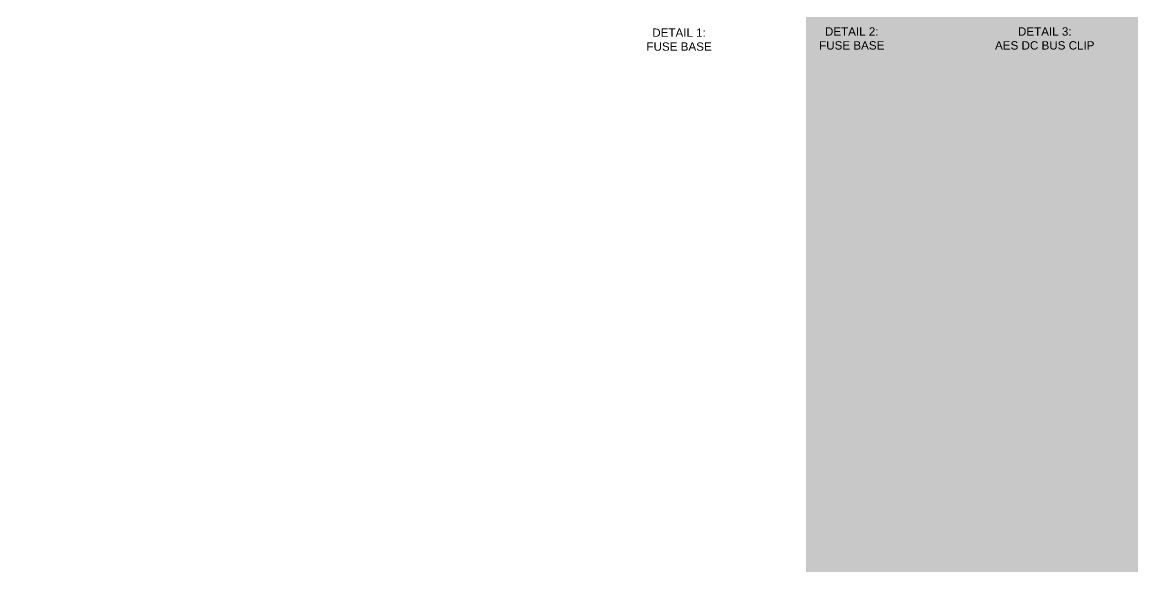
# Model space of a CAD drawing. Header units: feet. Extents: x -13743 to 68376, y -48 to 67763.
# Drawn here: x -343.3 to -209.9, y 63056.4 to 63121.7 of the extents above; entities that cross this region are included whole.
import ezdxf
from ezdxf.enums import TextEntityAlignment as Align

# ---------------------------------------------------------------- set-up
doc = ezdxf.new("R2018")
doc.units = ezdxf.units.FT
doc.header["$MEASUREMENT"] = 0
doc.layers.add('G-ANNO-TEXT', color=1, linetype='Continuous')
doc.layers.add('XREF', color=7, linetype='Continuous')
doc.styles.add('NEI-A', font='arial.ttf')
doc.styles.get("Standard").update_dxf_attribs({"font": 'arial.ttf'})

# ---------------------------------------------------------------- blocks, each defined once
blk = doc.blocks.new('DETAIL_TITLE')
at = {"style": 'NEI-A', "flags": 8}
blk.add_attdef('#', text='', height=0.2, dxfattribs=at).set_placement((0.5922, -0.5109), align=Align.MIDDLE_CENTER)
at = {"lineweight": 30, "flags": 104}
blk.add_attdef('DETAIL_TITLE', text='', height=0.2, dxfattribs=at).set_placement((0.9099, -0.5251), align=Align.BOTTOM_LEFT)
at = {"style": 'NEI-A'}
for tag, p in [('SCALE:', (0.9386, -0.7379)), ('1"_=_', (1.5474, -0.7379))]:
    blk.add_attdef(tag, text='', height=0.1, dxfattribs=at).set_placement(p, align=Align.BOTTOM_LEFT)

msp = doc.modelspace()

# ---------------------------------------------------------------- block references
at = {"layer": 'G-ANNO-TEXT'}
ref = msp.add_blockref('DETAIL_TITLE', (-460.64, 63776.87), dxfattribs=dict(at, xscale=128.9267043143703, yscale=128.9267043143703, zscale=128.9267043143703))
lines = msp.add_mtext('{\\LDC BLOCK TYPE-1 (3) STRINGS (78) MODULES [580W]}', dxfattribs={"layer": '0', "insert": (-343.33, 63747.84), "char_height": 858.8681, "attachment_point": 1})
ref.add_attrib('DETAIL_TITLE', '', (-343.33, 63747.84)).embed_mtext(lines)

# ---------------------------------------------------------------- texts
at = {"layer": 'XREF', "char_height": 1, "attachment_point": 2, "style": 'NEI-A'}
for s, width, heights, insert in [('DETAIL 2:\\PFUSE BASE', 7.7037, [0], (-243.63, 63121.12)), ('DETAIL 3:\\PAES DC BUS CLIP', 15.9704, [3.52], (-220.43, 63121.12)), ('DETAIL 1:\\PFUSE BASE', 7.7037, [0], (-264.38, 63120.98))]:
    msp.add_mtext_dynamic_manual_height_columns(s, width=width, gutter_width=0.547, heights=heights, dxfattribs=dict(at, insert=insert))

doc.saveas('drawing.dxf')
